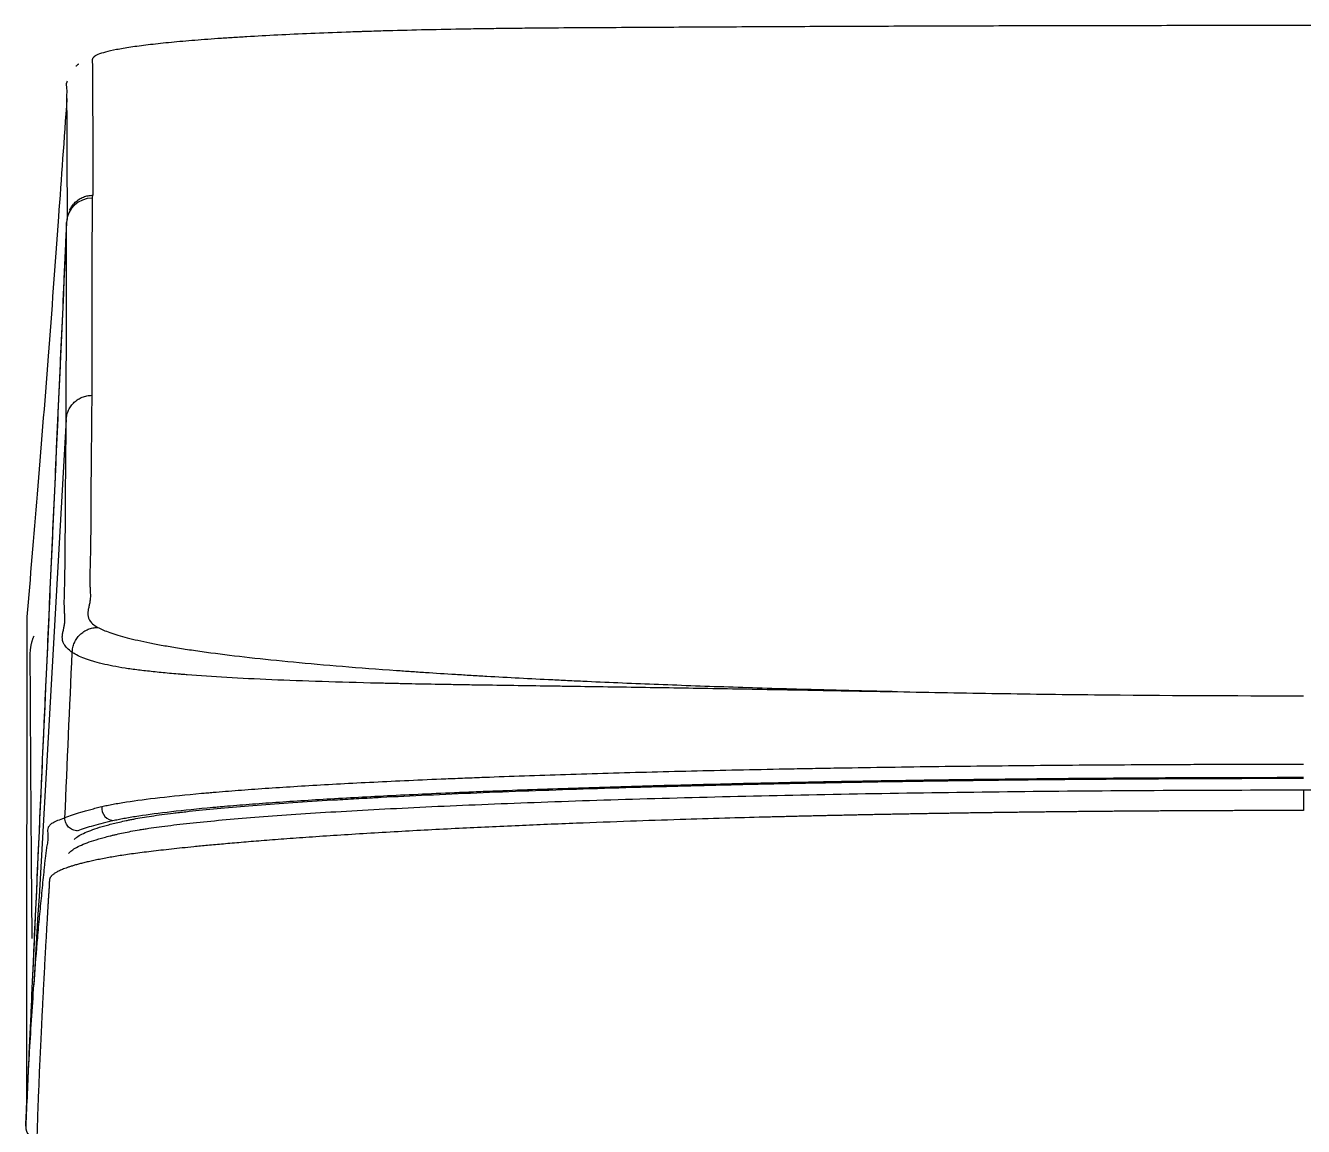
# Model space of a CAD drawing. Extents: x 86520 to 160660, y -2551 to 2752.
# Drawn here: x 87400.46 to 87430.45, y 1561.84 to 1587.68 of the extents above; entities that cross this region are included whole.
import ezdxf

# ---------------------------------------------------------------- set-up
doc = ezdxf.new("R2010")
doc.units = 0
doc.header["$LTSCALE"] = 10
doc.header["$MEASUREMENT"] = 0
doc.layers.add('1', color=7, linetype='CONTINUOUS')

msp = doc.modelspace()

# ---------------------------------------------------------------- linework, layer by layer
at = {"layer": '1', "color": 7, "linetype": 'CONTINUOUS'}
for centre, major_axis, ratio, start_param, end_param in [((87402.0168, 1583.0267), (-0.6, 0.0007), 0.998153, 4.7135466, 6.239402), ((87402.5361, 1569.3175), (0.0638, -0.2931), 0.979587, 4.4025214, 6.0644571), ((87400.7593, 1561.833), (0.2997, -0.0142), 0.999046, 3.1435687, 4.7595423)]:
    msp.add_ellipse(centre, major_axis=major_axis, ratio=ratio, start_param=start_param, end_param=end_param, dxfattribs=at)
for points, knots in [([(87458.829, 1586.9674), (87458.812, 1586.9772), (87458.7916, 1586.9869), (87458.7198, 1587.0165), (87458.658, 1587.0362), (87458.5443, 1587.0658), (87458.5029, 1587.0756), (87458.4468, 1587.0878), (87458.4353, 1587.0903), (87458.412, 1587.0952), (87458.3765, 1587.1025), (87458.2396, 1587.1291), (87458.0955, 1587.1528), (87457.8402, 1587.1899), (87457.7002, 1587.2081), (87457.3957, 1587.2437), (87457.2311, 1587.2612), (87456.9654, 1587.2869), (87456.8736, 1587.2954), (87456.7312, 1587.3079), (87456.6828, 1587.3121), (87456.585, 1587.3204), (87456.5355, 1587.3244), (87456.2847, 1587.3447), (87456.0741, 1587.3603), (87455.6333, 1587.3903), (87455.4032, 1587.4047), (87454.9234, 1587.4324), (87454.6738, 1587.4456), (87454.2845, 1587.4646), (87454.1523, 1587.4708), (87453.9502, 1587.4798), (87453.8822, 1587.4828), (87453.7453, 1587.4887), (87453.6764, 1587.4915), (87453.3304, 1587.5057), (87453.0474, 1587.5163), (87452.4696, 1587.536), (87452.1747, 1587.5451), (87451.573, 1587.5618), (87451.2662, 1587.5694), (87450.7969, 1587.5797), (87450.6389, 1587.5829), (87450.3996, 1587.5875), (87450.3193, 1587.5889), (87450.1584, 1587.5918), (87449.9167, 1587.5959), (87449.6743, 1587.5995), (87449.3506, 1587.6038), (87449.1884, 1587.6058), (87448.7012, 1587.6112), (87448.3754, 1587.6141), (87447.7228, 1587.619), (87447.3959, 1587.6211), (87446.9052, 1587.6239), (87446.7416, 1587.6248), (87446.4144, 1587.6266), (87446.2508, 1587.6276), (87445.76, 1587.6303), (87445.4329, 1587.6322), (87444.4512, 1587.6376), (87443.7967, 1587.6412), (87442.4868, 1587.6477), (87441.8313, 1587.6505), (87440.8476, 1587.6545), (87440.5196, 1587.6557), (87439.8635, 1587.6581), (87439.5353, 1587.6593), (87438.5507, 1587.6625), (87437.8939, 1587.6644), (87436.5798, 1587.6678), (87435.9224, 1587.6692), (87434.9357, 1587.671), (87434.6067, 1587.6716), (87433.9487, 1587.6725), (87433.6195, 1587.6729), (87431.974, 1587.6747), (87430.6581, 1587.6751), (87428.6849, 1587.6743), (87428.0273, 1587.6737), (87426.7124, 1587.6722), (87426.055, 1587.6712), (87424.7405, 1587.6687), (87424.0834, 1587.6672), (87422.7694, 1587.6637), (87422.1125, 1587.6617), (87421.1274, 1587.6583), (87420.799, 1587.6572), (87420.1424, 1587.6547), (87419.8141, 1587.6534), (87418.8293, 1587.6494), (87418.1728, 1587.6464), (87416.8604, 1587.6398), (87416.2047, 1587.6361), (87415.2213, 1587.6306), (87414.8935, 1587.6288), (87414.2379, 1587.6251), (87413.5821, 1587.6215), (87412.9278, 1587.6171), (87412.4383, 1587.613), (87412.2754, 1587.6115), (87412.0313, 1587.609), (87411.9501, 1587.6081), (87411.7883, 1587.6063), (87411.7076, 1587.6054), (87411.4664, 1587.6024), (87411.3067, 1587.6002), (87410.9895, 1587.5955), (87410.832, 1587.5929), (87410.363, 1587.5846), (87409.7464, 1587.5719), (87409.1472, 1587.5563), (87408.7044, 1587.5434), (87408.5578, 1587.5389), (87408.3761, 1587.533), (87408.3398, 1587.5318), (87408.2674, 1587.5294), (87408.2313, 1587.5282), (87408.1232, 1587.5246), (87408.0517, 1587.5221), (87407.6968, 1587.5095), (87407.4214, 1587.4988), (87406.8869, 1587.4761), (87406.6279, 1587.4641), (87406.1264, 1587.4389), (87405.8838, 1587.4257), (87405.5327, 1587.4049), (87405.4178, 1587.3978), (87405.2485, 1587.3869), (87405.1927, 1587.3832), (87405.082, 1587.3758), (87405.0272, 1587.3721), (87404.7569, 1587.3532), (87404.5523, 1587.3376), (87404.166, 1587.3056), (87403.9842, 1587.2892), (87403.6432, 1587.2556), (87403.4839, 1587.2383), (87403.188, 1587.2029), (87403.0513, 1587.1848), (87402.8638, 1587.157), (87402.8046, 1587.1476), (87402.6928, 1587.1289), (87402.6403, 1587.1195), (87402.4923, 1587.0911), (87402.3211, 1587.0529), (87402.2016, 1587.014), (87402.1317, 1586.9846), (87402.1117, 1586.9747), (87402.0785, 1586.9549), (87402.0653, 1586.9449), (87402.052, 1586.9323), (87402.0494, 1586.9297), (87402.047, 1586.927)], [0, 0, 0, 0, 0.0070665, 0.0070665, 0.0214293, 0.0214293, 0.0286107, 0.0286107, 0.0304061, 0.0304061, 0.0322015, 0.0357922, 0.050155, 0.050155, 0.0645179, 0.0645179, 0.0788808, 0.0788808, 0.0860622, 0.0860622, 0.0896529, 0.0896529, 0.0932436, 0.0932436, 0.1076065, 0.1076065, 0.1219693, 0.1219693, 0.1363322, 0.1363322, 0.1435136, 0.1435136, 0.1471044, 0.1471044, 0.1506951, 0.1506951, 0.1650579, 0.1650579, 0.1794208, 0.1794208, 0.1937837, 0.1937837, 0.2009651, 0.2009651, 0.2045558, 0.2045558, 0.2081465, 0.215328, 0.215328, 0.2225094, 0.2225094, 0.2368722, 0.2368722, 0.2512351, 0.2512351, 0.2584165, 0.2584165, 0.265598, 0.265598, 0.2799608, 0.2799608, 0.3086866, 0.3086866, 0.3374123, 0.3374123, 0.3517751, 0.3517751, 0.366138, 0.366138, 0.3948637, 0.3948637, 0.4235895, 0.4235895, 0.4379523, 0.4379523, 0.4523152, 0.4523152, 0.5097666, 0.5097666, 0.5384924, 0.5384924, 0.5672181, 0.5672181, 0.5959438, 0.5959438, 0.6246695, 0.6246695, 0.6390324, 0.6390324, 0.6533953, 0.6533953, 0.682121, 0.682121, 0.7108467, 0.7108467, 0.7252096, 0.7252096, 0.7395724, 0.7539353, 0.7539353, 0.7611167, 0.7611167, 0.7647074, 0.7647074, 0.7682981, 0.7682981, 0.7754796, 0.7754796, 0.782661, 0.782661, 0.7970239, 0.8113867, 0.8113867, 0.8185682, 0.8185682, 0.8203635, 0.8203635, 0.8221589, 0.8221589, 0.8257496, 0.8257496, 0.8401125, 0.8401125, 0.8544753, 0.8544753, 0.8688382, 0.8688382, 0.8760196, 0.8760196, 0.8796103, 0.8796103, 0.883201, 0.883201, 0.8975639, 0.8975639, 0.9119268, 0.9119268, 0.9262896, 0.9262896, 0.9406525, 0.9406525, 0.9478339, 0.9478339, 0.9550154, 0.9550154, 0.9693782, 0.9837411, 0.9837411, 0.9909225, 0.9909225, 0.9981039, 0.9981039, 1, 1, 1, 1]), ([(87402.047, 1586.927), (87402.0448, 1586.9247), (87402.0428, 1586.9223), (87402.0369, 1586.915), (87402.0268, 1586.8999), (87402.0214, 1586.8849), (87402.015, 1586.8549), (87402.0166, 1586.8349), (87402.0206, 1586.8049), (87402.0222, 1586.7949), (87402.0249, 1586.7749), (87402.0259, 1586.7649), (87402.0281, 1586.7349), (87402.0289, 1586.6948), (87402.0274, 1586.6548), (87402.0259, 1586.6148), (87402.0252, 1586.5948), (87402.0243, 1586.5348), (87402.0249, 1586.4947), (87402.026, 1586.4347), (87402.0264, 1586.4147), (87402.0269, 1586.3747), (87402.0275, 1586.3146), (87402.0276, 1586.2146), (87402.0281, 1586.1345), (87402.0294, 1585.9344), (87402.0302, 1585.7743), (87402.0326, 1585.2941), (87402.034, 1584.9739), (87402.0358, 1584.4937), (87402.0364, 1584.3336), (87402.0375, 1584.0134), (87402.0381, 1583.8533), (87402.038, 1583.6932)], [0, 0, 0, 0, 0.0021903, 0.0021903, 0.0068313, 0.0161133, 0.0161133, 0.0346772, 0.0346772, 0.0439591, 0.0439591, 0.0532411, 0.0532411, 0.071805, 0.0903689, 0.0903689, 0.1089328, 0.1089328, 0.1460606, 0.1460606, 0.1646245, 0.1646245, 0.1831884, 0.2203162, 0.257444, 0.257444, 0.4059552, 0.4059552, 0.7029776, 0.7029776, 0.8514888, 0.8514888, 1, 1, 1, 1]), ([(87401.4386, 1583.1219), (87401.4386, 1583.2024), (87401.4385, 1583.2831), (87401.4381, 1583.4448), (87401.4378, 1583.5257), (87401.437, 1583.7683), (87401.4365, 1583.9301), (87401.4347, 1584.4157), (87401.4334, 1584.7395), (87401.4315, 1585.1446), (87401.4311, 1585.2257), (87401.4303, 1585.3878), (87401.4299, 1585.4688), (87401.4291, 1585.5905), (87401.4289, 1585.6311), (87401.4287, 1585.7122), (87401.4287, 1585.7528), (87401.4282, 1585.8135), (87401.4279, 1585.8337), (87401.4273, 1585.8742), (87401.4269, 1585.8945), (87401.4259, 1585.9554), (87401.4256, 1585.9963), (87401.4279, 1586.0784), (87401.4303, 1586.1189), (87401.4293, 1586.1784), (87401.4282, 1586.198), (87401.4252, 1586.2222), (87401.4245, 1586.227), (87401.4231, 1586.2369), (87401.4208, 1586.252), (87401.4189, 1586.268), (87401.4173, 1586.3012), (87401.4193, 1586.325), (87401.4322, 1586.3593), (87401.4362, 1586.368), (87401.4413, 1586.3769)], [0, 0, 0, 0, 0.0750075, 0.0750075, 0.150015, 0.150015, 0.30003, 0.30003, 0.60006, 0.60006, 0.6750675, 0.6750675, 0.750075, 0.750075, 0.7875787, 0.7875787, 0.8250825, 0.8250825, 0.8438343, 0.8438343, 0.8625862, 0.8625862, 0.90009, 0.90009, 0.9375937, 0.9375937, 0.9563456, 0.9563456, 0.9610335, 0.9610335, 0.9657215, 0.9750975, 0.9750975, 0.9938493, 0.9938493, 1, 1, 1, 1]), ([(87401.4258, 1585.961), (87401.3593, 1585.0096), (87401.2105, 1582.9193), (87400.9819, 1579.8034), (87400.7277, 1576.6602), (87400.5649, 1574.7158), (87400.4857, 1573.7998)], [0, 0, 0, 0, 0.2035932, 0.4597327, 0.7332493, 1, 1, 1, 1]), ([(87401.525, 1583.4055), (87401.5324, 1583.4177), (87401.5402, 1583.4296), (87401.5594, 1583.4567), (87401.5712, 1583.4717), (87401.5963, 1583.5007), (87401.6095, 1583.5145), (87401.6508, 1583.5539), (87401.6806, 1583.5773), (87401.7287, 1583.6083), (87401.7454, 1583.6179), (87401.7794, 1583.6354), (87401.7967, 1583.6433), (87401.8496, 1583.6644), (87401.886, 1583.6752), (87401.9614, 1583.6897), (87402, 1583.6933), (87402.038, 1583.6932)], [0, 0, 0, 0, 0.0698337, 0.0698337, 0.1628503, 0.1628503, 0.2558669, 0.2558669, 0.4419002, 0.4419002, 0.5349168, 0.5349168, 0.6279335, 0.6279335, 0.8139667, 0.8139667, 1, 1, 1, 1]), ([(87402.0168, 1583.6256), (87402.0163, 1583.2399), (87402.0157, 1582.8543), (87402.0147, 1582.083), (87402.0142, 1581.6973), (87402.0126, 1580.5403), (87402.0114, 1579.769), (87402.01, 1578.9977)], [0, 0, 0, 0, 0.25, 0.25, 0.5, 0.5, 1, 1, 1, 1]), ([(87401.4174, 1583.0536), (87401.2581, 1579.5192), (87401.0987, 1575.9847), (87400.8027, 1569.4317), (87400.6663, 1566.4132), (87400.5297, 1563.3947)], [0, 0, 0, 0, 0.5393743, 0.5393743, 1, 1, 1, 1]), ([(87401.411, 1578.4328), (87401.4123, 1579.2027), (87401.4134, 1579.9727), (87401.4149, 1581.128), (87401.4154, 1581.5131), (87401.4163, 1582.2834), (87401.417, 1582.6684), (87401.4174, 1583.0536)], [0, 0, 0, 0, 0.5, 0.5, 0.75, 0.75, 1, 1, 1, 1]), ([(87401.411, 1578.4328), (87401.4131, 1578.4705), (87401.4189, 1578.508), (87401.4373, 1578.5813), (87401.45, 1578.6171), (87401.4819, 1578.6856), (87401.5011, 1578.7184), (87401.5454, 1578.7796), (87401.5705, 1578.8082), (87401.6255, 1578.8601), (87401.6555, 1578.8834), (87401.7193, 1578.9241), (87401.7531, 1578.9414), (87401.8235, 1578.9693), (87401.86, 1578.9799), (87401.9343, 1578.9941), (87401.9722, 1578.9977), (87402.01, 1578.9977)], [0, 0, 0, 0, 0.125, 0.125, 0.25, 0.25, 0.375, 0.375, 0.5, 0.5, 0.625, 0.625, 0.75, 0.75, 0.875, 0.875, 1, 1, 1, 1]), ([(87402.01, 1578.9977), (87402.0061, 1578.5439), (87402.0009, 1578.09), (87401.9946, 1577.4093), (87401.9928, 1577.1823), (87401.9902, 1576.7285), (87401.9894, 1576.5016), (87401.987, 1576.0477), (87401.9854, 1575.8208), (87401.9809, 1575.4804), (87401.9782, 1575.3102), (87401.9743, 1575.14), (87401.9714, 1575.0266), (87401.9698, 1574.9699), (87401.9666, 1574.8564), (87401.9652, 1574.7997), (87401.964, 1574.6862), (87401.9643, 1574.6011), (87401.9676, 1574.516), (87401.9705, 1574.4593), (87401.9723, 1574.4309), (87401.977, 1574.3458), (87401.979, 1574.2891), (87401.973, 1574.204), (87401.9695, 1574.1756), (87401.9602, 1574.1189), (87401.9544, 1574.0905), (87401.9417, 1574.0338), (87401.935, 1574.0054), (87401.9237, 1573.9487), (87401.9191, 1573.9203), (87401.9142, 1573.8352), (87401.923, 1573.7785), (87401.9919, 1573.6651), (87402.0518, 1573.6083), (87402.1494, 1573.5516)], [0, 0, 0, 0, 0.25, 0.25, 0.375, 0.375, 0.5, 0.5, 0.625, 0.625, 0.6875, 0.71875, 0.71875, 0.75, 0.75, 0.78125, 0.78125, 0.8125, 0.828125, 0.828125, 0.84375, 0.84375, 0.875, 0.875, 0.890625, 0.890625, 0.90625, 0.90625, 0.921875, 0.921875, 0.9375, 0.9375, 0.96875, 0.96875, 1, 1, 1, 1]), ([(87401.5529, 1572.9657), (87401.4555, 1573.0297), (87401.3953, 1573.0925), (87401.3254, 1573.2151), (87401.316, 1573.2749), (87401.3203, 1573.3628), (87401.3248, 1573.3918), (87401.336, 1573.4493), (87401.3427, 1573.4779), (87401.3554, 1573.5348), (87401.3614, 1573.5631), (87401.3708, 1573.6195), (87401.3743, 1573.6477), (87401.3807, 1573.7318), (87401.3787, 1573.7878), (87401.3741, 1573.8723), (87401.3722, 1573.9005), (87401.3693, 1573.9571), (87401.3681, 1573.9854), (87401.3658, 1574.0704), (87401.3655, 1574.1271), (87401.3666, 1574.2405), (87401.3681, 1574.2972), (87401.3712, 1574.4106), (87401.3729, 1574.4672), (87401.3757, 1574.5805), (87401.3796, 1574.7504), (87401.3823, 1574.9203), (87401.3868, 1575.26), (87401.3883, 1575.4865), (87401.3907, 1575.9396), (87401.3914, 1576.1661), (87401.394, 1576.6193), (87401.3957, 1576.846), (87401.4019, 1577.526), (87401.4071, 1577.9794), (87401.411, 1578.4328)], [0, 0, 0, 0, 0.03125, 0.03125, 0.0625, 0.0625, 0.078125, 0.078125, 0.09375, 0.09375, 0.109375, 0.109375, 0.125, 0.125, 0.15625, 0.15625, 0.171875, 0.171875, 0.1875, 0.1875, 0.21875, 0.21875, 0.25, 0.25, 0.28125, 0.28125, 0.3125, 0.375, 0.375, 0.5, 0.5, 0.625, 0.625, 0.75, 0.75, 1, 1, 1, 1]), ([(87400.487, 1573.7961), (87400.4867, 1573.741), (87400.4858, 1573.5522), (87400.4854, 1573.3642), (87400.485, 1573.0976), (87400.4849, 1572.9642), (87400.4846, 1572.564), (87400.4844, 1572.2972), (87400.4833, 1570.9633), (87400.4825, 1569.8963), (87400.4812, 1567.7624), (87400.4806, 1566.6955), (87400.4799, 1565.362), (87400.4797, 1565.0953), (87400.4795, 1564.5619), (87400.4794, 1564.2952), (87400.4791, 1563.7618), (87400.4788, 1563.4951), (87400.4788, 1563.095), (87400.479, 1562.9617), (87400.4792, 1562.695), (87400.4792, 1562.5616), (87400.4787, 1562.4283)], [0, 0, 0, 0, 0.0144315, 0.0496304, 0.0496304, 0.0848292, 0.0848292, 0.155227, 0.155227, 0.436818, 0.436818, 0.718409, 0.718409, 0.7888067, 0.7888067, 0.8592045, 0.8592045, 0.9296022, 0.9296022, 0.9648011, 0.9648011, 1, 1, 1, 1]), ([(87401.5529, 1572.9657), (87401.554, 1573.0042), (87401.5588, 1573.0426), (87401.5756, 1573.1178), (87401.5876, 1573.1546), (87401.6184, 1573.2253), (87401.6373, 1573.2592), (87401.681, 1573.3228), (87401.7059, 1573.3524), (87401.7609, 1573.4065), (87401.791, 1573.4308), (87401.8552, 1573.4733), (87401.8894, 1573.4915), (87401.9605, 1573.5209), (87401.9974, 1573.5322), (87402.0727, 1573.5474), (87402.1111, 1573.5514), (87402.1494, 1573.5516)], [0, 0, 0, 0, 0.125, 0.125, 0.25, 0.25, 0.375, 0.375, 0.5, 0.5, 0.625, 0.625, 0.75, 0.75, 0.875, 0.875, 1, 1, 1, 1]), ([(87402.1619, 1573.5517), (87402.1977, 1573.5311), (87402.2383, 1573.5104), (87402.3298, 1573.4694), (87402.3807, 1573.4489), (87402.4936, 1573.4082), (87402.5556, 1573.388), (87402.6907, 1573.3476), (87402.8367, 1573.3075), (87403.0036, 1573.2677), (87403.1806, 1573.228), (87403.2741, 1573.2083), (87403.4709, 1573.169), (87403.5742, 1573.1494), (87403.7908, 1573.1104), (87403.9042, 1573.091), (87404.1426, 1573.0523), (87404.2675, 1573.0331), (87404.4635, 1573.0044), (87404.5303, 1572.9948), (87404.6667, 1572.9758), (87404.7362, 1572.9663), (87405.09, 1572.9192), (87405.3932, 1572.8823), (87406.0392, 1572.81), (87406.3822, 1572.7747), (87407.1079, 1572.7055), (87407.4907, 1572.6717), (87408.2964, 1572.6056), (87408.7193, 1572.5734), (87409.2739, 1572.5341), (87409.3861, 1572.5263), (87409.6131, 1572.5107), (87409.7278, 1572.503), (87410.0752, 1572.4801), (87410.4292, 1572.4576), (87410.7932, 1572.4357), (87411.0382, 1572.4212), (87411.1618, 1572.414), (87411.5356, 1572.3927), (87412.042, 1572.3649), (87412.5646, 1572.3382), (87412.9627, 1572.3186), (87413.0964, 1572.3121), (87413.3659, 1572.2994), (87413.5017, 1572.2931), (87414.1848, 1572.2619), (87414.7441, 1572.2383), (87415.888, 1572.1938), (87416.4726, 1572.1728), (87417.6671, 1572.1335), (87418.2769, 1572.1151), (87419.0551, 1572.0939), (87419.2116, 1572.0897), (87419.5259, 1572.0815), (87419.9991, 1572.0695), (87420.4776, 1572.0583), (87420.7989, 1572.0512)], [0, 0, 0, 0, 0.03125, 0.03125, 0.0625, 0.0625, 0.09375, 0.09375, 0.125, 0.15625, 0.15625, 0.1875, 0.1875, 0.21875, 0.21875, 0.25, 0.25, 0.28125, 0.28125, 0.296875, 0.296875, 0.3125, 0.3125, 0.375, 0.375, 0.4375, 0.4375, 0.5, 0.5, 0.5625, 0.5625, 0.578125, 0.578125, 0.59375, 0.59375, 0.625, 0.640625, 0.640625, 0.65625, 0.65625, 0.6875, 0.71875, 0.71875, 0.734375, 0.734375, 0.75, 0.75, 0.8125, 0.8125, 0.875, 0.875, 0.9375, 0.9375, 0.953125, 0.953125, 0.96875, 1, 1, 1, 1]), ([(87400.6119, 1566.2516), (87400.6105, 1566.3876), (87400.6079, 1566.6633), (87400.6041, 1567.0823), (87400.6004, 1567.5121), (87400.5969, 1567.9524), (87400.5934, 1568.4032), (87400.59, 1568.8644), (87400.5865, 1569.3356), (87400.5833, 1569.79), (87400.5804, 1570.2272), (87400.5778, 1570.6466), (87400.5755, 1571.0744), (87400.5736, 1571.5104), (87400.572, 1571.8657), (87400.5704, 1572.1341), (87400.5691, 1572.309), (87400.5675, 1572.4728), (87400.5654, 1572.6253), (87400.5627, 1572.7667), (87400.5632, 1572.897), (87400.568, 1572.987), (87400.5735, 1573.0406), (87400.5761, 1573.0619), (87400.579, 1573.0836), (87400.5825, 1573.1058), (87400.5865, 1573.1284), (87400.5911, 1573.1516), (87400.5964, 1573.1752), (87400.6024, 1573.1992), (87400.6091, 1573.2238), (87400.6168, 1573.2488), (87400.6254, 1573.2742), (87400.635, 1573.3001), (87400.6456, 1573.3265), (87400.6536, 1573.3442), (87400.6577, 1573.3531)], [0, 0, 0, 0, 0.0574394, 0.1164096, 0.1768961, 0.2388814, 0.3023456, 0.3672657, 0.4336155, 0.5013658, 0.5592327, 0.6183034, 0.6785532, 0.7399542, 0.8024738, 0.8286857, 0.8533197, 0.8763826, 0.8978811, 0.9178203, 0.9362021, 0.9530294, 0.9559654, 0.9589661, 0.9620315, 0.9651615, 0.9683563, 0.9716157, 0.9749396, 0.9783279, 0.9817804, 0.9852969, 0.9888773, 0.9925213, 0.996229, 1, 1, 1, 1]), ([(87420.7657, 1572.0378), (87420.4367, 1572.0434), (87420.1098, 1572.0492), (87419.6225, 1572.0578), (87419.4606, 1572.0607), (87419.1378, 1572.0665), (87418.977, 1572.0694), (87418.177, 1572.0839), (87417.5484, 1572.0953), (87416.3147, 1572.117), (87415.7094, 1572.1272), (87414.5232, 1572.1461), (87413.9422, 1572.1549), (87413.3031, 1572.1642), (87413.2323, 1572.1652), (87413.0912, 1572.1673), (87412.8803, 1572.1703), (87412.3939, 1572.1773), (87411.7148, 1572.1872), (87411.1884, 1572.1953), (87410.8, 1572.2016), (87410.6716, 1572.2037), (87410.4172, 1572.208), (87410.2913, 1572.2102), (87409.9169, 1572.2169), (87409.6721, 1572.2216), (87409.372, 1572.2277), (87409.3123, 1572.229), (87409.1934, 1572.2315), (87409.1342, 1572.2328), (87408.9579, 1572.2367), (87408.8418, 1572.2393), (87408.2681, 1572.2529), (87407.8316, 1572.2649), (87407.0014, 1572.2915), (87406.6077, 1572.3062), (87405.8625, 1572.3386), (87405.511, 1572.3563), (87404.8495, 1572.3947), (87404.5395, 1572.4155), (87404.2144, 1572.441), (87404.1786, 1572.4438), (87404.1077, 1572.4496), (87404.0725, 1572.4525), (87403.9681, 1572.4613), (87403.7639, 1572.4792), (87403.5733, 1572.498), (87403.3309, 1572.5238), (87403.2156, 1572.5368), (87403.0506, 1572.5572), (87402.997, 1572.5641), (87402.8922, 1572.5785), (87402.841, 1572.5859), (87402.6914, 1572.609), (87402.5967, 1572.6254), (87402.4176, 1572.6598), (87402.2487, 1572.6959), (87402.1009, 1572.7354), (87401.9983, 1572.7663), (87401.9655, 1572.7768), (87401.9027, 1572.7983), (87401.8727, 1572.8092), (87401.7299, 1572.8642), (87401.6379, 1572.91), (87401.5653, 1572.9566)], [0, 0, 0, 0, 0.03125, 0.03125, 0.046875, 0.046875, 0.0625, 0.0625, 0.125, 0.125, 0.1875, 0.1875, 0.25, 0.25, 0.2578125, 0.2578125, 0.265625, 0.28125, 0.3125, 0.34375, 0.34375, 0.359375, 0.359375, 0.375, 0.375, 0.40625, 0.40625, 0.4140625, 0.4140625, 0.421875, 0.421875, 0.4375, 0.4375, 0.5, 0.5, 0.5625, 0.5625, 0.625, 0.625, 0.6875, 0.6875, 0.6953125, 0.6953125, 0.703125, 0.703125, 0.71875, 0.75, 0.75, 0.78125, 0.78125, 0.796875, 0.796875, 0.8125, 0.8125, 0.84375, 0.84375, 0.875, 0.90625, 0.90625, 0.921875, 0.921875, 0.9375, 0.9375, 1, 1, 1, 1]), ([(87420.7805, 1572.0467), (87421.5551, 1572.0302), (87422.3415, 1572.0157), (87423.9318, 1571.9908), (87424.7358, 1571.9804), (87427.1658, 1571.9554), (87428.8097, 1571.947), (87430.4537, 1571.9469)], [0, 0, 0, 0, 0.25, 0.25, 0.5, 0.5, 1, 1, 1, 1]), ([(87402.2432, 1569.3474), (87402.2842, 1569.357), (87402.3266, 1569.3663), (87402.4155, 1569.3843), (87402.4621, 1569.3932), (87402.6077, 1569.42), (87402.713, 1569.4376), (87403.0533, 1569.4902), (87403.3128, 1569.5247), (87403.898, 1569.5922), (87404.2238, 1569.6252), (87404.6293, 1569.6616), (87404.6749, 1569.6656), (87404.7672, 1569.6737), (87404.8139, 1569.6777), (87404.9555, 1569.6897), (87405.0517, 1569.6976), (87405.3459, 1569.7212), (87405.5494, 1569.7367), (87406.1813, 1569.7825), (87406.6313, 1569.812), (87407.5877, 1569.869), (87408.0942, 1569.8965), (87409.1641, 1569.9496), (87409.7275, 1569.9753), (87410.3942, 1570.003), (87410.4687, 1570.006), (87410.6187, 1570.0121), (87410.694, 1570.0152), (87410.921, 1570.0242), (87411.0736, 1570.0301), (87411.5352, 1570.0476), (87411.848, 1570.059), (87412.8015, 1570.092), (87413.4574, 1570.1128), (87414.8088, 1570.1518), (87415.5043, 1570.17), (87416.9353, 1570.204), (87417.6708, 1570.2197), (87418.5217, 1570.2359), (87418.6165, 1570.2377), (87418.8063, 1570.2412), (87419.0916, 1570.2464), (87419.3781, 1570.2514), (87419.9529, 1570.2611), (87420.3385, 1570.2672), (87421.5021, 1570.2845), (87422.2871, 1570.2946), (87423.8753, 1570.3119), (87424.6786, 1570.3191), (87425.8974, 1570.3279), (87426.306, 1570.3304), (87426.9224, 1570.3337), (87427.2315, 1570.3353), (87427.5419, 1570.3366), (87427.7491, 1570.3374), (87427.8529, 1570.3378), (87428.3719, 1570.3397), (87428.788, 1570.3408), (87429.6204, 1570.3423), (87430.0369, 1570.3426), (87430.4537, 1570.3426)], [0, 0, 0, 0, 0.015625, 0.015625, 0.03125, 0.03125, 0.0625, 0.0625, 0.125, 0.125, 0.1875, 0.1875, 0.1953125, 0.1953125, 0.203125, 0.203125, 0.21875, 0.21875, 0.25, 0.25, 0.3125, 0.3125, 0.375, 0.375, 0.4375, 0.4375, 0.4453125, 0.4453125, 0.453125, 0.453125, 0.46875, 0.46875, 0.5, 0.5, 0.5625, 0.5625, 0.625, 0.625, 0.6875, 0.6875, 0.6953125, 0.6953125, 0.703125, 0.71875, 0.71875, 0.75, 0.75, 0.8125, 0.8125, 0.875, 0.875, 0.90625, 0.90625, 0.921875, 0.9296875, 0.9296875, 0.9375, 0.9375, 0.96875, 0.96875, 1, 1, 1, 1]), ([(87401.5966, 1568.576), (87401.6137, 1568.5936), (87401.6348, 1568.6112), (87401.693, 1568.6525), (87401.7331, 1568.6762), (87401.8726, 1568.7471), (87401.9914, 1568.7944), (87402.2109, 1568.8653), (87402.2909, 1568.8889), (87402.4215, 1568.9244), (87402.4668, 1568.9362), (87402.561, 1568.9598), (87402.6099, 1568.9716), (87402.7116, 1568.9952), (87402.7645, 1569.007), (87402.8481, 1569.0247), (87402.8766, 1569.0306), (87402.9353, 1569.0424), (87403.0255, 1569.0601), (87403.123, 1569.0777), (87403.2609, 1569.101), (87403.3338, 1569.1126), (87403.5655, 1569.1473), (87403.7368, 1569.1703), (87403.9711, 1569.1987), (87404.019, 1569.2043), (87404.1165, 1569.2156), (87404.1662, 1569.2213), (87404.3179, 1569.2381), (87404.4225, 1569.2492), (87404.7468, 1569.2822), (87405.2066, 1569.3257), (87405.9779, 1569.3887), (87406.5464, 1569.4294), (87407.1424, 1569.4694), (87407.4541, 1569.4891), (87407.9429, 1569.5181), (87408.1926, 1569.5324), (87408.4931, 1569.5489), (87408.624, 1569.5559), (87408.7116, 1569.5606), (87408.7557, 1569.5629), (87409.1538, 1569.5838), (87409.5184, 1569.6019), (87410.2685, 1569.6369), (87410.654, 1569.6538), (87411.4458, 1569.6867), (87411.852, 1569.7027), (87412.6852, 1569.7335), (87413.539, 1569.7632), (87414.4343, 1569.7909), (87415.1215, 1569.8108), (87415.4691, 1569.8206), (87415.8227, 1569.8301), (87416.0597, 1569.8363), (87416.1787, 1569.8394), (87416.7752, 1569.8546), (87417.2583, 1569.8661), (87418.2365, 1569.8878), (87419.2263, 1569.9082), (87420.7457, 1569.9349), (87421.7816, 1569.9501), (87422.8292, 1569.9641), (87423.3588, 1569.9704), (87424.1621, 1569.9789), (87424.4314, 1569.9816), (87424.7698, 1569.9847), (87424.8376, 1569.9854), (87424.9733, 1569.9866), (87425.1768, 1569.9883), (87425.3806, 1569.99), (87426.0603, 1569.9954), (87427.1513, 1570.0026), (87428.7979, 1570.0093), (87429.9024, 1570.0109), (87430.4563, 1570.011)], [0, 0, 0, 0, 0.0250134, 0.0250134, 0.0586336, 0.0586336, 0.1258741, 0.1258741, 0.1594943, 0.1594943, 0.1763044, 0.1763044, 0.1931145, 0.1931145, 0.2099247, 0.2099247, 0.2183297, 0.2183297, 0.2267348, 0.2435449, 0.2435449, 0.260355, 0.260355, 0.2939752, 0.2939752, 0.3023803, 0.3023803, 0.3107853, 0.3107853, 0.3275955, 0.3275955, 0.3612157, 0.3948359, 0.4284561, 0.4284561, 0.4620764, 0.4620764, 0.4788865, 0.4872915, 0.4914941, 0.4914941, 0.4956966, 0.4956966, 0.5293168, 0.5293168, 0.562937, 0.562937, 0.5965573, 0.5965573, 0.6301775, 0.6637977, 0.6637977, 0.6806078, 0.6890129, 0.6890129, 0.697418, 0.697418, 0.7310382, 0.7310382, 0.7646584, 0.7982786, 0.8318989, 0.8318989, 0.8655191, 0.8655191, 0.8823292, 0.8823292, 0.8865317, 0.8865317, 0.8907343, 0.8991393, 0.8991393, 0.9327595, 0.9663798, 1, 1, 1, 1]), ([(87430.4537, 1570.0253), (87429.6287, 1570.0253), (87428.8053, 1570.0237), (87427.8809, 1570.0202), (87427.7782, 1570.0198), (87427.5731, 1570.0189), (87427.2659, 1570.0175), (87426.96, 1570.0159), (87426.35, 1570.0124), (87425.1369, 1570.0043), (87423.9444, 1569.9928), (87422.3726, 1569.9745), (87421.5957, 1569.9639), (87420.4441, 1569.9458), (87420.0625, 1569.9393), (87419.4936, 1569.9292), (87419.21, 1569.9239), (87418.9277, 1569.9185), (87418.7398, 1569.9148), (87418.646, 1569.9129), (87417.8039, 1569.8959), (87417.076, 1569.8795), (87415.6597, 1569.8442), (87414.9714, 1569.8252), (87413.6339, 1569.7848), (87412.9848, 1569.7634), (87412.0411, 1569.7293), (87411.7315, 1569.7176), (87411.2747, 1569.6996), (87411.1236, 1569.6935), (87410.899, 1569.6843), (87410.8245, 1569.6812), (87410.676, 1569.6749), (87410.6023, 1569.6718), (87409.9425, 1569.6434), (87409.3849, 1569.6173), (87408.326, 1569.5632), (87407.8248, 1569.5352), (87406.8782, 1569.4775), (87406.4329, 1569.4477), (87405.8075, 1569.4017), (87405.6061, 1569.3862), (87405.3149, 1569.3625), (87405.2197, 1569.3545), (87405.0796, 1569.3425), (87405.0334, 1569.3385), (87404.9421, 1569.3304), (87404.5359, 1569.2941), (87404.1733, 1569.2571), (87403.5942, 1569.1904), (87403.3375, 1569.1566), (87403.0008, 1569.1051), (87402.8967, 1569.0878), (87402.7526, 1569.0617), (87402.7066, 1569.0529), (87402.6186, 1569.0354), (87402.5766, 1569.0266), (87402.5361, 1569.0178)], [0, 0, 0, 0, 0.0625, 0.0625, 0.0703125, 0.0703125, 0.078125, 0.09375, 0.09375, 0.125, 0.1875, 0.1875, 0.25, 0.25, 0.28125, 0.28125, 0.296875, 0.3046875, 0.3046875, 0.3125, 0.3125, 0.375, 0.375, 0.4375, 0.4375, 0.5, 0.5, 0.53125, 0.53125, 0.546875, 0.546875, 0.5546875, 0.5546875, 0.5625, 0.5625, 0.625, 0.625, 0.6875, 0.6875, 0.75, 0.75, 0.78125, 0.78125, 0.796875, 0.796875, 0.8046875, 0.8046875, 0.8125, 0.875, 0.875, 0.9375, 0.9375, 0.96875, 0.96875, 0.984375, 0.984375, 1, 1, 1, 1]), ([(87401.4682, 1568.2423), (87401.4684, 1568.2427), (87401.4687, 1568.2431), (87401.473, 1568.2495), (87401.4958, 1568.2798), (87401.5302, 1568.31), (87401.5993, 1568.3584), (87401.6407, 1568.3825), (87401.7845, 1568.455), (87401.968, 1568.5273), (87402.2546, 1568.6113), (87402.3933, 1568.6472), (87402.4653, 1568.6651), (87402.4897, 1568.6711), (87402.5395, 1568.6831), (87402.5648, 1568.689), (87402.6941, 1568.7189), (87402.8058, 1568.7427), (87402.9929, 1568.7782), (87403.0586, 1568.79), (87403.1628, 1568.8076), (87403.1984, 1568.8134), (87403.2719, 1568.8251), (87403.4608, 1568.8543), (87403.6756, 1568.8832), (87404.0501, 1568.9289), (87404.2528, 1568.9516), (87404.9037, 1569.0186), (87405.6411, 1569.084), (87406.5017, 1569.1463), (87407.102, 1569.1871), (87407.4155, 1569.2071), (87408.395, 1569.2659), (87409.0999, 1569.3034), (87410.6031, 1569.3745), (87411.4013, 1569.4081), (87413.0808, 1569.4711), (87413.9621, 1569.5004), (87415.7955, 1569.5544), (87416.7474, 1569.579), (87419.6908, 1569.6452), (87421.7702, 1569.6792), (87426.0494, 1569.7251), (87428.2501, 1569.7369), (87430.4516, 1569.7374)], [0, 0, 0, 0, 0.0005286, 0.0005286, 0.0087887, 0.0418291, 0.0418291, 0.0748695, 0.0748695, 0.1409502, 0.1739906, 0.1905108, 0.1905108, 0.1987709, 0.1987709, 0.207031, 0.207031, 0.2400714, 0.2400714, 0.2565916, 0.2565916, 0.2648516, 0.2648516, 0.2731117, 0.3061521, 0.3061521, 0.3391925, 0.3391925, 0.4052732, 0.4383136, 0.4383136, 0.471354, 0.471354, 0.5374347, 0.5374347, 0.6035155, 0.6035155, 0.6695962, 0.6695962, 0.735677, 0.735677, 0.8678385, 0.8678385, 1, 1, 1, 1]), ([(87430.4516, 1569.7374), (87430.4517, 1569.6984), (87430.4517, 1569.6573), (87430.4519, 1569.5735), (87430.4519, 1569.5308), (87430.4519, 1569.4464), (87430.4519, 1569.4048), (87430.4518, 1569.3253), (87430.4517, 1569.2874), (87430.4516, 1569.2527)], [0, 0, 0, 0, 0.25, 0.25, 0.5, 0.5, 0.75, 0.75, 1, 1, 1, 1]), ([(87430.4516, 1569.7374), (87432.6775, 1569.737), (87434.9028, 1569.7249), (87439.227, 1569.678), (87441.3269, 1569.6433), (87445.2848, 1569.5531), (87447.1436, 1569.4977), (87450.5178, 1569.3692), (87452.0339, 1569.2962), (87454.638, 1569.1366), (87455.7268, 1569.05), (87457.0047, 1568.9137), (87457.3712, 1568.8672), (87457.7432, 1568.808), (87457.8133, 1568.7961), (87457.9464, 1568.7723), (87458.0093, 1568.7603), (87458.189, 1568.7243), (87458.2966, 1568.7002), (87458.4473, 1568.664), (87458.4958, 1568.6519), (87458.589, 1568.6277), (87458.7233, 1568.5913), (87458.9992, 1568.5063), (87459.1726, 1568.4331), (87459.35, 1568.3354), (87459.4119, 1568.2865), (87459.4472, 1568.2298), (87459.4512, 1568.222), (87459.4545, 1568.2142)], [0, 0, 0, 0, 0.1319348, 0.1319348, 0.2638697, 0.2638697, 0.3958045, 0.3958045, 0.5277393, 0.5277393, 0.6596741, 0.6596741, 0.7256416, 0.7256416, 0.7421334, 0.7421334, 0.7586253, 0.7586253, 0.791609, 0.791609, 0.8081008, 0.8081008, 0.8245927, 0.8575764, 0.9235438, 0.9235438, 0.9895112, 0.9895112, 1, 1, 1, 1]), ([(87430.4537, 1569.2527), (87430.4267, 1569.2527), (87430.3728, 1569.2527), (87430.2919, 1569.2527), (87430.2109, 1569.2527), (87430.13, 1569.2527), (87430.0491, 1569.2526), (87429.9681, 1569.2526), (87429.8872, 1569.2525), (87429.8062, 1569.2524), (87429.7253, 1569.2523), (87429.6443, 1569.2522), (87429.5634, 1569.2521), (87429.4824, 1569.252), (87429.4015, 1569.2518), (87429.3205, 1569.2517), (87429.2396, 1569.2515), (87429.1587, 1569.2513), (87429.0777, 1569.2511), (87428.9968, 1569.2509), (87428.9159, 1569.2507), (87428.8349, 1569.2505), (87428.754, 1569.2503), (87428.6731, 1569.25), (87428.5922, 1569.2497), (87428.5113, 1569.2495), (87428.4305, 1569.2492), (87428.3496, 1569.2489), (87428.2687, 1569.2486), (87428.1879, 1569.2482), (87428.107, 1569.2479), (87428.0262, 1569.2476), (87427.9454, 1569.2472), (87427.8646, 1569.2468), (87427.7838, 1569.2464), (87427.7031, 1569.246), (87427.6223, 1569.2456), (87427.5416, 1569.2452), (87427.4608, 1569.2448), (87427.3801, 1569.2443), (87427.2995, 1569.2439), (87427.2188, 1569.2434), (87427.1382, 1569.2429), (87427.0575, 1569.2424), (87426.9769, 1569.2419), (87426.8963, 1569.2414), (87426.8158, 1569.2409), (87426.7352, 1569.2403), (87426.6547, 1569.2397), (87426.5742, 1569.2392), (87426.4938, 1569.2386), (87426.4133, 1569.238), (87426.3329, 1569.2374), (87426.2525, 1569.2368), (87426.1722, 1569.2361), (87426.0918, 1569.2355), (87426.0115, 1569.2349), (87425.9312, 1569.2342), (87425.851, 1569.2335), (87425.7708, 1569.2328), (87425.6906, 1569.2321), (87425.6105, 1569.2314), (87425.5303, 1569.2307), (87425.4503, 1569.2299), (87425.3702, 1569.2292), (87425.2902, 1569.2284), (87425.2102, 1569.2276), (87425.1303, 1569.2268), (87425.0504, 1569.226), (87424.9705, 1569.2252), (87424.8906, 1569.2244), (87424.8109, 1569.2236), (87424.7311, 1569.2227), (87424.6514, 1569.2219), (87424.5717, 1569.221), (87424.4921, 1569.2201), (87424.4125, 1569.2192), (87424.3329, 1569.2183), (87424.2534, 1569.2174), (87424.174, 1569.2164), (87424.0945, 1569.2155), (87424.0152, 1569.2145), (87423.9358, 1569.2135), (87423.8566, 1569.2126), (87423.7773, 1569.2116), (87423.6982, 1569.2106), (87423.619, 1569.2095), (87423.5399, 1569.2085), (87423.4609, 1569.2075), (87423.3819, 1569.2064), (87423.303, 1569.2053), (87423.2241, 1569.2043), (87423.1453, 1569.2032), (87423.0665, 1569.2021), (87422.9877, 1569.2009), (87422.9091, 1569.1998), (87422.8305, 1569.1987), (87422.7519, 1569.1975), (87422.6734, 1569.1964), (87422.5949, 1569.1952), (87422.5166, 1569.194), (87422.4382, 1569.1928), (87422.36, 1569.1916), (87422.2817, 1569.1904), (87422.2036, 1569.1891), (87422.1255, 1569.1879), (87422.0475, 1569.1866), (87421.9695, 1569.1853), (87421.8916, 1569.1841), (87421.8137, 1569.1828), (87421.736, 1569.1815), (87421.6582, 1569.1801), (87421.5806, 1569.1788), (87421.503, 1569.1775), (87421.4255, 1569.1761), (87421.348, 1569.1747), (87421.2706, 1569.1734), (87421.1933, 1569.172), (87421.1161, 1569.1706), (87421.0389, 1569.1691), (87420.9618, 1569.1677), (87420.8848, 1569.1663), (87420.8078, 1569.1648), (87420.7309, 1569.1634), (87420.6541, 1569.1619), (87420.5773, 1569.1604), (87420.5006, 1569.1589), (87420.4241, 1569.1574), (87420.3475, 1569.1559), (87420.2711, 1569.1543), (87420.1947, 1569.1528), (87420.1184, 1569.1512), (87420.0422, 1569.1497), (87419.9661, 1569.1481), (87419.89, 1569.1465), (87419.814, 1569.1449), (87419.7381, 1569.1433), (87419.6623, 1569.1417), (87419.5866, 1569.14), (87419.5109, 1569.1384), (87419.4353, 1569.1367), (87419.3599, 1569.135), (87419.2845, 1569.1334), (87419.2091, 1569.1317), (87419.1339, 1569.1299), (87419.0588, 1569.1282), (87418.9837, 1569.1265), (87418.9087, 1569.1248), (87418.8339, 1569.123), (87418.7591, 1569.1212), (87418.6844, 1569.1195), (87418.6097, 1569.1177), (87418.5352, 1569.1159), (87418.4608, 1569.1141), (87418.3865, 1569.1122), (87418.3122, 1569.1104), (87418.2381, 1569.1085), (87418.164, 1569.1067), (87418.09, 1569.1048), (87418.0162, 1569.1029), (87417.9424, 1569.101), (87417.8687, 1569.0991), (87417.5093, 1569.0898), (87416.8199, 1569.0708), (87415.7692, 1569.0389), (87414.6022, 1568.9998), (87413.3343, 1568.9527), (87411.9852, 1568.8969), (87410.5788, 1568.8315), (87409.1433, 1568.7558), (87407.9887, 1568.6857), (87407.1181, 1568.6269), (87406.5261, 1568.5842), (87405.9964, 1568.5434), (87405.5245, 1568.5048), (87405.1057, 1568.4684), (87404.7358, 1568.4345), (87404.4158, 1568.4035), (87404.1326, 1568.3748), (87403.8758, 1568.3476), (87403.6325, 1568.3205), (87403.4033, 1568.2936), (87403.1885, 1568.267), (87402.9885, 1568.2405), (87402.8038, 1568.2142), (87402.6346, 1568.1882), (87402.4791, 1568.1623), (87402.33, 1568.1358), (87402.1886, 1568.1086), (87402.0548, 1568.0808), (87401.9326, 1568.0536), (87401.8215, 1568.027), (87401.7206, 1568.0012), (87401.6294, 1567.9761), (87401.5472, 1567.9517), (87401.4733, 1567.9279), (87401.4071, 1567.9049), (87401.3482, 1567.8827), (87401.2958, 1567.8611), (87401.2496, 1567.8403), (87401.2089, 1567.8202), (87401.1734, 1567.8008), (87401.1426, 1567.7822), (87401.1163, 1567.7644), (87401.0939, 1567.7473), (87401.0753, 1567.7309), (87401.0627, 1567.7181), (87401.0563, 1567.7108), (87401.0545, 1567.7087)], [0, 0, 0, 0, 0.0016215, 0.0032431, 0.0048649, 0.0064869, 0.0081089, 0.0097312, 0.0113536, 0.0129761, 0.0145988, 0.0162216, 0.0178446, 0.0194678, 0.0210911, 0.0227145, 0.0243381, 0.0259618, 0.0275857, 0.0292098, 0.030834, 0.0324583, 0.0340828, 0.0357075, 0.0373323, 0.0389573, 0.0405824, 0.0422077, 0.0438331, 0.0454587, 0.0470844, 0.0487103, 0.0503363, 0.0519625, 0.0535888, 0.0552153, 0.0568419, 0.0584687, 0.0600957, 0.0617228, 0.06335, 0.0649774, 0.066605, 0.0682327, 0.0698606, 0.0714886, 0.0731167, 0.0747451, 0.0763735, 0.0780021, 0.0796309, 0.0812599, 0.0828889, 0.0845182, 0.0861476, 0.0877771, 0.0894068, 0.0910366, 0.0926666, 0.0942968, 0.0959271, 0.0975575, 0.0991882, 0.1008189, 0.1024498, 0.1040809, 0.1057121, 0.1073435, 0.108975, 0.1106067, 0.1122385, 0.1138705, 0.1155027, 0.117135, 0.1187674, 0.1204, 0.1220328, 0.1236657, 0.1252987, 0.126932, 0.1285653, 0.1301989, 0.1318325, 0.1334664, 0.1351004, 0.1367345, 0.1383688, 0.1400033, 0.1416379, 0.1432727, 0.1449076, 0.1465427, 0.148178, 0.1498134, 0.1514489, 0.1530847, 0.1547205, 0.1563566, 0.1579928, 0.1596291, 0.1612656, 0.1629023, 0.1645391, 0.1661761, 0.1678132, 0.1694505, 0.171088, 0.1727256, 0.1743634, 0.1760013, 0.1776394, 0.1792777, 0.1809161, 0.1825547, 0.1841934, 0.1858323, 0.1874713, 0.1891105, 0.1907499, 0.1923894, 0.1940291, 0.1956689, 0.1973089, 0.1989491, 0.2005894, 0.2022298, 0.2038705, 0.2055112, 0.2071522, 0.2087933, 0.2104345, 0.212076, 0.2137175, 0.2153593, 0.2170011, 0.2186432, 0.2202854, 0.2219277, 0.2235703, 0.2252129, 0.2268558, 0.2284988, 0.2301419, 0.2317852, 0.2334287, 0.2350723, 0.236716, 0.23836, 0.2400041, 0.2416483, 0.2432927, 0.2449373, 0.246582, 0.2482268, 0.2498719, 0.2515171, 0.2531624, 0.2548079, 0.2564536, 0.2580994, 0.2597453, 0.2613915, 0.2630378, 0.2838682, 0.3081222, 0.3357995, 0.3668992, 0.4014194, 0.439358, 0.4807112, 0.5254709, 0.5476669, 0.5686701, 0.5884821, 0.607104, 0.6245361, 0.6407789, 0.6558326, 0.6689988, 0.6821601, 0.6953161, 0.7084652, 0.7216065, 0.7347391, 0.7478629, 0.7609793, 0.7740918, 0.7872025, 0.8018604, 0.8161176, 0.8299713, 0.8434216, 0.8564691, 0.8691142, 0.8813573, 0.8931986, 0.9046385, 0.915677, 0.9263144, 0.9365508, 0.9463864, 0.9558213, 0.9648554, 0.9734888, 0.9817215, 0.9895536, 0.9969852, 1, 1, 1, 1]), ([(87401.3885, 1569.0883), (87401.49, 1569.1291), (87401.6119, 1569.171), (87401.7909, 1569.2247), (87401.8281, 1569.2355), (87401.9049, 1569.2575), (87401.9643, 1569.2742), (87402.0261, 1569.2913), (87402.0678, 1569.3028), (87402.0889, 1569.3085), (87402.1531, 1569.3255), (87402.1972, 1569.3366), (87402.2432, 1569.3474)], [0, 0, 0, 0, 0.5, 0.5, 0.625, 0.625, 0.75, 0.8125, 0.8125, 0.875, 0.875, 1, 1, 1, 1]), ([(87400.6533, 1565.1625), (87400.6769, 1565.4907), (87400.7025, 1565.8188), (87400.7444, 1566.311), (87400.759, 1566.4751), (87400.7895, 1566.8034), (87400.8055, 1566.9675), (87400.8381, 1567.2959), (87400.8547, 1567.46), (87400.8797, 1567.7063), (87400.8881, 1567.7884), (87400.9007, 1567.9115), (87400.9049, 1567.9525), (87400.9133, 1568.0345), (87400.9174, 1568.0756), (87400.9261, 1568.1576), (87400.9307, 1568.1986), (87400.9412, 1568.2806), (87400.9471, 1568.3216), (87400.9571, 1568.3832), (87400.9607, 1568.4037), (87400.968, 1568.4448), (87400.9753, 1568.486), (87400.9814, 1568.5273), (87400.986, 1568.5686), (87400.9875, 1568.5892), (87400.9888, 1568.6304), (87400.9886, 1568.651), (87400.9868, 1568.6921), (87400.9851, 1568.7126), (87400.982, 1568.7534), (87400.9806, 1568.7736), (87400.9816, 1568.8138), (87400.9841, 1568.8337), (87400.9977, 1568.8729), (87401.0087, 1568.8924), (87401.0429, 1568.9307), (87401.0662, 1568.9496), (87401.1586, 1569.0059), (87401.25, 1569.0426), (87401.3802, 1569.0787)], [0, 0, 0, 0, 0.25, 0.25, 0.375, 0.375, 0.5, 0.5, 0.625, 0.625, 0.6875, 0.6875, 0.71875, 0.71875, 0.75, 0.75, 0.78125, 0.78125, 0.8125, 0.8125, 0.828125, 0.828125, 0.84375, 0.859375, 0.859375, 0.875, 0.875, 0.890625, 0.890625, 0.90625, 0.90625, 0.921875, 0.921875, 0.9375, 0.9375, 0.953125, 0.953125, 0.96875, 0.96875, 1, 1, 1, 1]), ([(87401.6774, 1568.7767), (87401.6384, 1568.7769), (87401.5995, 1568.785), (87401.5276, 1568.8155), (87401.4946, 1568.838), (87401.4396, 1568.8939), (87401.4176, 1568.9273), (87401.3878, 1569.0001), (87401.3802, 1569.0394), (87401.3802, 1569.0787)], [0, 0, 0, 0, 0.25, 0.25, 0.5, 0.5, 0.75, 0.75, 1, 1, 1, 1]), ([(87402.5361, 1569.0178), (87402.4903, 1569.0078), (87402.4465, 1568.9979), (87402.3614, 1568.9779), (87402.3199, 1568.9678), (87402.1985, 1568.9378), (87402.1217, 1568.9177), (87401.9079, 1568.8574), (87401.7864, 1568.8171), (87401.6854, 1568.7766)], [0, 0, 0, 0, 0.125, 0.125, 0.25, 0.25, 0.5, 0.5, 1, 1, 1, 1]), ([(87401.0545, 1567.7087), (87401.0521, 1567.7059), (87401.0461, 1567.6984), (87401.0379, 1567.6864), (87401.0306, 1567.6731), (87401.0253, 1567.6605), (87401.0216, 1567.6487), (87401.0192, 1567.6377), (87401.0178, 1567.6274), (87401.017, 1567.6179), (87401.0164, 1567.6092), (87401.0158, 1567.6004), (87401.015, 1567.5913), (87401.0139, 1567.582), (87401.0132, 1567.5729), (87401.0127, 1567.5639), (87401.0123, 1567.555), (87401.012, 1567.5464), (87401.0116, 1567.5379), (87401.0113, 1567.5291), (87401.0108, 1567.52), (87401.0104, 1567.5102), (87401.01, 1567.5002), (87401.0095, 1567.4899), (87401.0091, 1567.4795), (87401.0086, 1567.4688), (87401.0083, 1567.4597), (87401.008, 1567.4523), (87401.0077, 1567.4469), (87401.0075, 1567.4415), (87401.0072, 1567.4362), (87401.0069, 1567.431), (87401.0066, 1567.4258), (87401.0063, 1567.4206), (87401.006, 1567.4155), (87401.0057, 1567.4105), (87401.0054, 1567.4055), (87401.0051, 1567.4006), (87401.0047, 1567.3957), (87401.0044, 1567.3909), (87401.0041, 1567.3872), (87401.0038, 1567.3828), (87401.0034, 1567.3768), (87401.0028, 1567.3669), (87401.0018, 1567.3529), (87401.0006, 1567.3351), (87400.9972, 1567.2863), (87400.9919, 1567.2116), (87400.9858, 1567.1162), (87400.9792, 1567.0078), (87400.9719, 1566.8832), (87400.9635, 1566.7393), (87400.9553, 1566.5968), (87400.9424, 1566.3703), (87400.9253, 1566.0639), (87400.9044, 1565.6817), (87400.8847, 1565.3121), (87400.866, 1564.9534), (87400.8481, 1564.6043), (87400.8311, 1564.265), (87400.815, 1563.9353), (87400.8, 1563.6152), (87400.7859, 1563.3048), (87400.7728, 1563.004), (87400.7608, 1562.7128), (87400.7498, 1562.4311), (87400.7398, 1562.1589), (87400.7309, 1561.8962), (87400.723, 1561.643), (87400.716, 1561.3991), (87400.7101, 1561.1646), (87400.7051, 1560.9394), (87400.7026, 1560.7924), (87400.7013, 1560.7205)], [0, 0, 0, 0, 0.0012583, 0.0033357, 0.0052878, 0.0071146, 0.0088163, 0.0103928, 0.0118441, 0.0131705, 0.0143718, 0.0154482, 0.0167293, 0.0180107, 0.0192923, 0.0205741, 0.0218562, 0.0231385, 0.0244211, 0.025704, 0.0271713, 0.0286379, 0.0301037, 0.0315689, 0.0330333, 0.0344969, 0.0359598, 0.0366916, 0.0374235, 0.0381555, 0.0388876, 0.0396198, 0.0403522, 0.0410847, 0.0418173, 0.04255, 0.0432829, 0.0440159, 0.044749, 0.0454822, 0.0462156, 0.0465057, 0.0473636, 0.0487893, 0.0507826, 0.0533434, 0.0564713, 0.0717492, 0.0854222, 0.0974941, 0.1183144, 0.1389282, 0.1593363, 0.1795401, 0.2362343, 0.2909239, 0.3436321, 0.3949433, 0.4448343, 0.4933191, 0.5404107, 0.5861206, 0.6304594, 0.6734361, 0.7150592, 0.7553357, 0.794272, 0.8318735, 0.868145, 0.9030903, 0.9367129, 0.9690154, 1, 1, 1, 1]), ([(87400.4596, 1561.8465), (87400.4629, 1561.9156), (87400.466, 1561.9846), (87400.4726, 1562.1228), (87400.4759, 1562.1918), (87400.4859, 1562.399), (87400.4927, 1562.5372), (87400.5068, 1562.8135), (87400.5141, 1562.9516), (87400.5292, 1563.2279), (87400.5369, 1563.3661), (87400.5767, 1564.057), (87400.6123, 1564.6097), (87400.6533, 1565.1625)], [0, 0, 0, 0, 0.0625, 0.0625, 0.125, 0.125, 0.25, 0.25, 0.375, 0.375, 0.5, 0.5, 1, 1, 1, 1])]:
    msp.add_open_spline(points, degree=3, knots=knots, dxfattribs=at)
for points, degree in [([(87401.696, 1586.7685), (87401.6378, 1586.7199)], 1), ([(87402.038, 1583.6932), (87402.0239, 1583.6707), (87402.0168, 1583.6482), (87402.0168, 1583.6256)], 3), ([(87401.5275, 1583.404), (87401.5028, 1583.3805), (87401.4852, 1583.3464)], 2), ([(87401.4174, 1583.0585), (87400.9749, 1573.2271), (87400.5291, 1563.3951)], 2), ([(87401.411, 1578.4328), (87401.1584, 1574.0094), (87400.9058, 1569.586), (87400.6533, 1565.1625)], 3), ([(87401.3804, 1569.0835), (87401.4341, 1570.3731), (87401.4916, 1571.6658), (87401.5527, 1572.9615)], 3), ([(87400.5297, 1563.3947), (87400.5063, 1562.8786), (87400.483, 1562.3626), (87400.4596, 1561.8465)], 3)]:
    msp.add_open_spline(points, degree=degree, dxfattribs=at)

doc.saveas('drawing.dxf')
